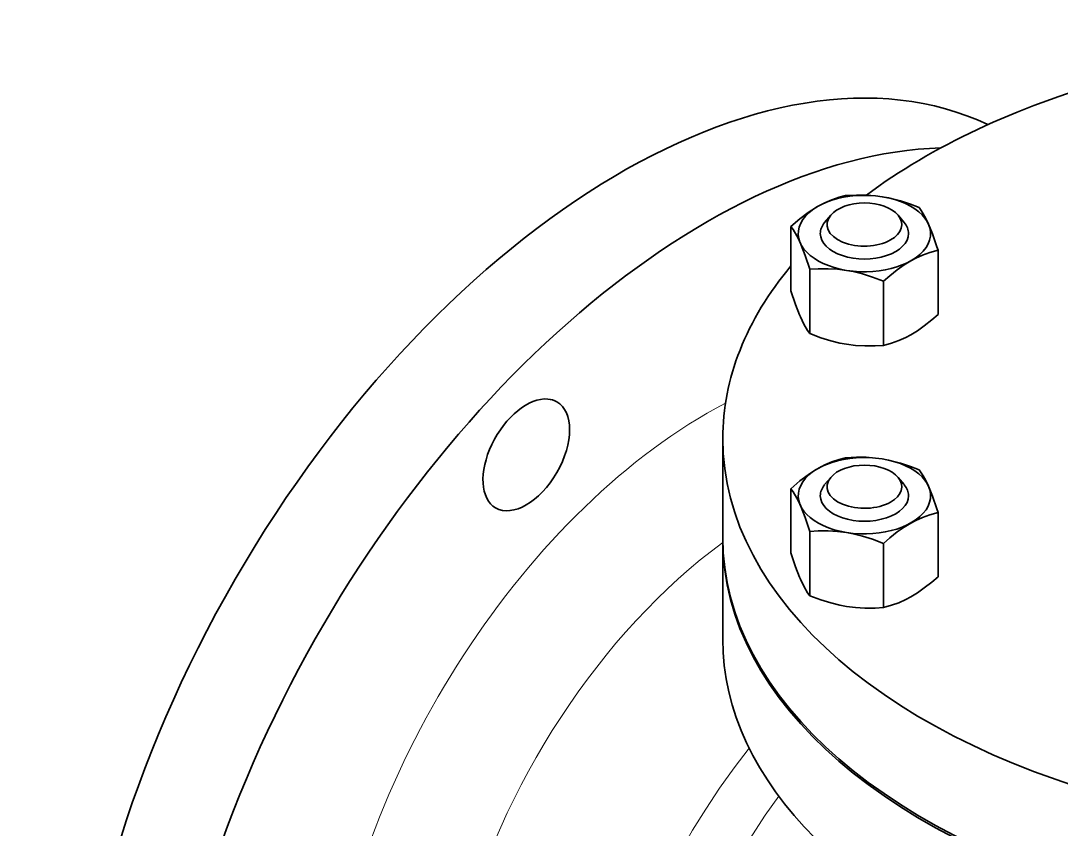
# Model space of a CAD drawing. Extents: x 0 to 420, y 0 to 297.
# Drawn here: x 131.77 to 158.72, y 63.06 to 83.98 of the extents above; entities that cross this region are included whole.
import ezdxf

# ---------------------------------------------------------------- set-up
doc = ezdxf.new("R2010")
doc.units = 0

msp = doc.modelspace()

# ---------------------------------------------------------------- linework, layer by layer
at = {"color": 7, "lineweight": 35, "ltscale": 0.006168}
for p, q in [((152.749, 78.953), (152.591, 78.764)), ((154.493, 78.953), (154.651, 78.764)), ((152.749, 72.167), (152.591, 71.978)), ((154.493, 72.167), (154.651, 71.978))]:
    msp.add_line(p, q, dxfattribs=at)
at = {"color": 7, "lineweight": 35, "ltscale": 0.041573}
for p, q in [((151.715, 76.997), (151.715, 78.66)), ((155.528, 76.382), (155.528, 78.045)), ((152.206, 75.89), (152.206, 77.553)), ((154.113, 75.583), (154.113, 77.246)), ((151.715, 70.211), (151.715, 71.874)), ((155.528, 69.596), (155.528, 71.259)), ((152.206, 69.104), (152.206, 70.767)), ((154.113, 68.797), (154.113, 70.459))]:
    msp.add_line(p, q, dxfattribs=at)
at = {"color": 7, "lineweight": 35, "ltscale": 0.064153}
for p, q in [((149.952, 70.606), (149.952, 73.172)), ((149.952, 70.548), (149.952, 67.981))]:
    msp.add_line(p, q, dxfattribs=at)
at = {"color": 7, "lineweight": 35}
for points in [[(152.422, 79.185), (152.595, 79.275), (152.774, 79.351), (152.968, 79.417), (153.13, 79.46)], [(153.13, 79.46), (153.415, 79.475), (153.67, 79.473), (153.909, 79.454), (154.083, 79.431)], [(154.083, 79.431), (154.316, 79.385), (154.557, 79.322), (154.818, 79.236), (155.036, 79.152)], [(151.715, 78.66), (151.951, 78.861), (152.161, 79.019), (152.358, 79.148), (152.422, 79.185)], [(155.036, 79.152), (155.093, 79.073), (155.145, 78.991), (155.203, 78.886), (155.282, 78.723)], [(155.282, 78.723), (155.384, 78.47), (155.499, 78.136), (155.528, 78.045)], [(151.961, 78.232), (151.87, 78.418), (151.771, 78.582), (151.715, 78.66)], [(152.206, 77.553), (152.087, 77.912), (151.983, 78.18), (151.961, 78.232)], [(155.528, 78.045), (155.316, 77.987), (155.126, 77.918), (154.949, 77.839), (154.82, 77.77)], [(154.82, 77.77), (154.647, 77.665), (154.468, 77.539), (154.275, 77.385), (154.113, 77.246)], [(153.16, 77.524), (152.927, 77.554), (152.685, 77.568), (152.424, 77.567), (152.206, 77.553)], [(154.113, 77.246), (153.828, 77.353), (153.572, 77.433), (153.333, 77.492), (153.16, 77.524)], [(151.715, 76.997), (151.834, 76.638), (151.938, 76.37), (151.961, 76.319)], [(151.961, 76.319), (152.051, 76.133), (152.15, 75.968), (152.206, 75.89)], [(154.82, 75.857), (154.993, 75.963), (155.172, 76.089), (155.366, 76.242), (155.528, 76.382)], [(152.206, 75.89), (152.492, 75.783), (152.747, 75.703), (152.986, 75.644), (153.16, 75.611)], [(154.113, 75.583), (154.325, 75.641), (154.514, 75.709), (154.691, 75.789), (154.82, 75.857)], [(153.16, 75.611), (153.392, 75.582), (153.634, 75.568), (153.895, 75.569), (154.113, 75.583)], [(152.422, 72.399), (152.595, 72.488), (152.774, 72.565), (152.968, 72.631), (153.13, 72.674)], [(153.13, 72.674), (153.415, 72.689), (153.67, 72.686), (153.909, 72.668), (154.083, 72.645)], [(154.083, 72.645), (154.316, 72.599), (154.557, 72.536), (154.818, 72.449), (155.036, 72.366)], [(151.715, 71.874), (151.951, 72.075), (152.161, 72.233), (152.358, 72.362), (152.422, 72.399)], [(155.036, 72.366), (155.093, 72.287), (155.145, 72.205), (155.203, 72.1), (155.282, 71.937)], [(151.961, 71.446), (151.87, 71.632), (151.771, 71.796), (151.715, 71.874)], [(155.282, 71.937), (155.384, 71.684), (155.499, 71.35), (155.528, 71.259)], [(152.206, 70.767), (152.087, 71.126), (151.983, 71.394), (151.961, 71.446)], [(155.528, 71.259), (155.316, 71.201), (155.126, 71.132), (154.949, 71.053), (154.82, 70.984)], [(154.82, 70.984), (154.647, 70.879), (154.468, 70.753), (154.275, 70.599), (154.113, 70.459)], [(153.16, 70.738), (152.927, 70.768), (152.685, 70.782), (152.424, 70.78), (152.206, 70.767)], [(154.113, 70.459), (153.828, 70.567), (153.572, 70.647), (153.333, 70.706), (153.16, 70.738)], [(151.715, 70.211), (151.834, 69.852), (151.938, 69.584), (151.961, 69.533)], [(151.961, 69.533), (152.051, 69.347), (152.15, 69.182), (152.206, 69.104)], [(154.82, 69.071), (154.993, 69.177), (155.172, 69.303), (155.366, 69.456), (155.528, 69.596)], [(152.206, 69.104), (152.492, 68.997), (152.747, 68.917), (152.986, 68.858), (153.16, 68.825)], [(154.113, 68.797), (154.325, 68.855), (154.514, 68.923), (154.691, 69.003), (154.82, 69.071)], [(153.16, 68.825), (153.392, 68.796), (153.634, 68.782), (153.895, 68.783), (154.113, 68.797)]]:
    msp.add_lwpolyline(points, dxfattribs=at)
at = {"color": 7, "lineweight": 13}
for points in [[(150.636, 65.155), (150.246, 64.645), (149.871, 64.12), (149.512, 63.582), (149.17, 63.031), (148.845, 62.469), (148.539, 61.897), (148.251, 61.317), (147.983, 60.73), (147.736, 60.137), (147.51, 59.541), (147.307, 58.941), (147.138, 58.385), (146.99, 57.829), (146.863, 57.274), (146.757, 56.722), (146.673, 56.175), (146.612, 55.633), (146.59, 55.362), (146.574, 55.094), (146.564, 54.831), (146.56, 54.53)], [(151.4, 63.915), (151.052, 63.422), (150.718, 62.917), (150.397, 62.402), (150.091, 61.878), (149.801, 61.346), (149.526, 60.806), (149.267, 60.26), (149.014, 59.683), (148.781, 59.101), (148.567, 58.515), (148.373, 57.927), (148.201, 57.338), (148.05, 56.749), (147.922, 56.163), (147.867, 55.87), (147.817, 55.579), (147.774, 55.289), (147.736, 55), (147.705, 54.713), (147.68, 54.428), (147.654, 53.982), (147.643, 53.475)]]:
    msp.add_lwpolyline(points, dxfattribs=at)
at = {"color": 7, "lineweight": 35}
for centre, major_axis, start_param, end_param in [((147.303, 63.724), (-10, -17.321), 3.188882, 6.283145), ((167.809, 73.172), (17.857, 0), 2.021796, 2.484098), ((149.526, 62.441), (-10, -17.321), 3.483133, 6.283145), ((153.621, 78.478), (1.714, 0), 4.439787476716798, 10.72297278389638), ((153.621, 78.711), (-0.968, 0), 3.590063, 5.834729), ((153.621, 78.478), (1.143, 0), 2.693137, 3.141651), ((153.621, 78.711), (-0.968, 0), 5.834729, 8.628578), ((153.621, 78.711), (-0.968, 0), 2.345392, 3.590063), ((153.621, 78.478), (1.143, 0), 0.000059, 0.448471), ((153.621, 78.478), (1.143, 0), 3.141651, 6.283244), ((167.809, 73.172), (17.857, 0), 2.693544, 3.141553), ((144.862, 72.749), (-0.793, -1.373), 3.406379, 6.283207), ((144.862, 72.749), (-0.793, -1.373), 0.000022, 3.141614), ((144.862, 72.749), (-0.793, -1.373), 3.141614, 3.406379), ((167.809, 73.172), (17.857, 0), 3.141553, 5.497787), ((153.621, 71.692), (1.714, 0), 4.439787476716798, 10.72297278389638), ((153.621, 71.925), (-0.968, 0), 3.590063, 5.834729), ((153.621, 71.691), (1.143, 0), 2.693137, 3.141651), ((153.621, 71.925), (-0.968, 0), 5.834729, 8.628578), ((153.621, 71.925), (-0.968, 0), 2.345392, 3.590063), ((153.621, 71.691), (1.143, 0), 0.000059, 0.448471), ((153.621, 71.691), (1.143, 0), 3.141651, 6.283244), ((167.809, 70.606), (17.857, 0), 3.141553, 5.497787), ((167.809, 70.547), (-17.857, 0), 6.28036, 6.283145), ((167.809, 70.547), (-17.857, 0), 6.283145, 8.63938), ((167.809, 67.981), (-17.857, 0), 6.283145, 9.424738)]:
    msp.add_ellipse(centre, major_axis=major_axis, ratio=0.57735, start_param=start_param, end_param=end_param, dxfattribs=at)
at = {"color": 7, "lineweight": 13}
for centre, major_axis, start_param, end_param in [((149.526, 62.441), (-6.964, -12.062), 3.876515, 6.845255), ((151.041, 61.566), (-5.893, -10.207), 4.057991, 6.283145)]:
    msp.add_ellipse(centre, major_axis=major_axis, ratio=0.57735, start_param=start_param, end_param=end_param, dxfattribs=at)

doc.saveas('drawing.dxf')
